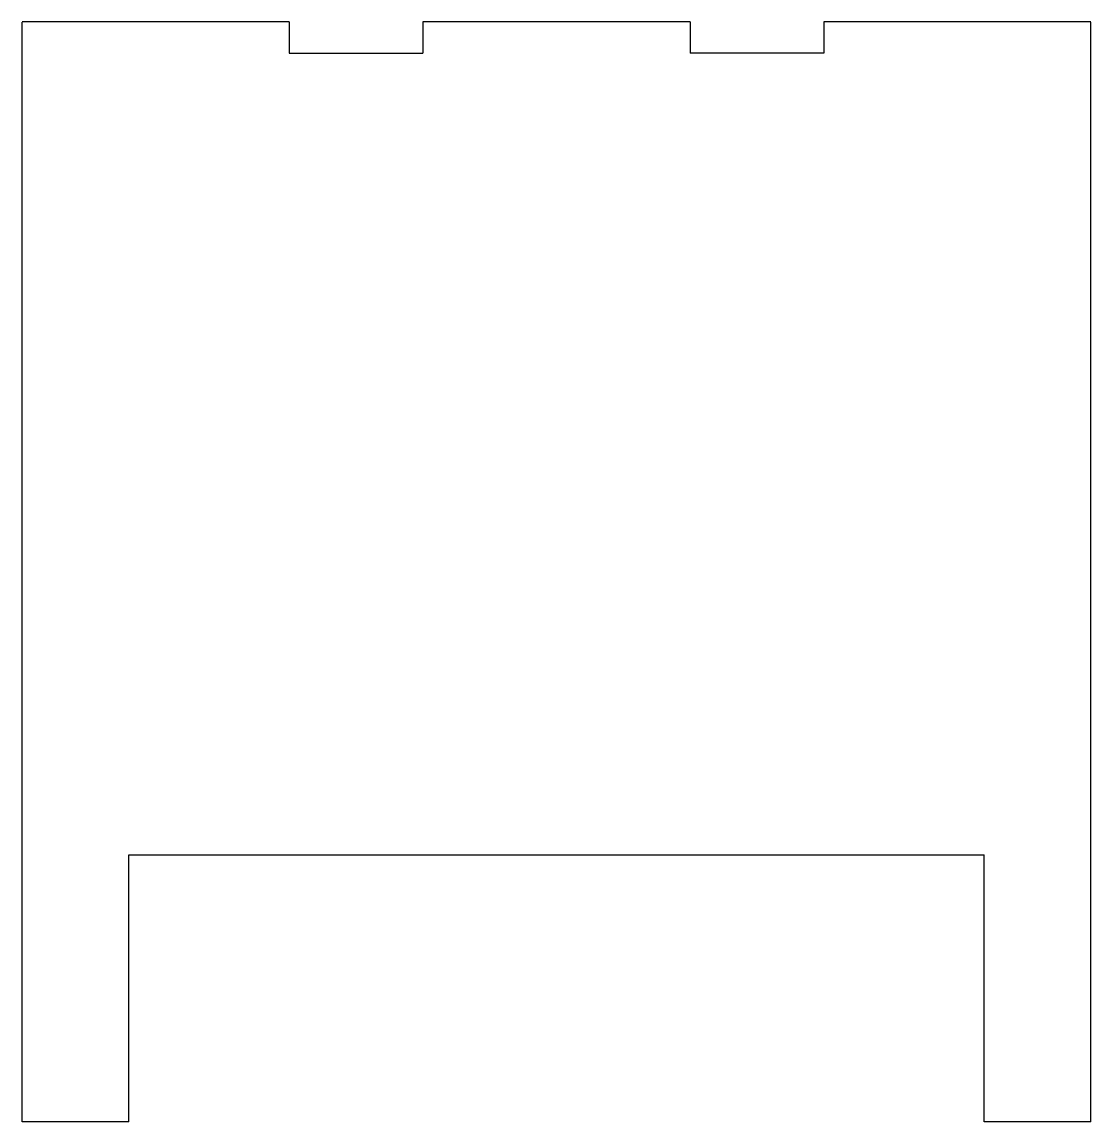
# Model space of a CAD drawing. Extents: x -2 to 2, y -2.06 to 2.06.
import ezdxf

# ---------------------------------------------------------------- set-up
doc = ezdxf.new("R2010")
doc.units = 0
doc.header["$MEASUREMENT"] = 0
doc.layers.add('VISIBLE', color=7, linetype='CONTINUOUS')

msp = doc.modelspace()

# ---------------------------------------------------------------- linework, layer by layer
at = {"layer": 'VISIBLE'}
for p, q in [((-1, 2.0585, 0.117), (-2, 2.0585, 0.117)), ((-2, -2.0585, 0.117), (-2, 2.0585, 0.117)), ((-1, 2.0585, 0.117), (-1, 1.9415, 0.117)), ((0.5, 2.0585, 0.117), (-0.5, 2.0585, 0.117)), ((-0.5, 2.0585, 0.117), (-0.5, 1.9415, 0.117)), ((0.5, 2.0585, 0.117), (0.5, 1.9415, 0.117)), ((2, 2.0585, 0.117), (1, 2.0585, 0.117)), ((1, 2.0585, 0.117), (1, 1.9415, 0.117)), ((2, -2.0585, 0.117), (2, 2.0585, 0.117)), ((-1, 1.9415, 0.117), (-0.5, 1.9415, 0.117)), ((1, 1.9415, 0.117), (0.5, 1.9415, 0.117)), ((-1.6, -2.0585, 0.117), (-1.6, -1.0585, 0.117)), ((-1.6, -1.0585, 0.117), (1.6, -1.0585, 0.117)), ((1.6, -2.0585, 0.117), (1.6, -1.0585, 0.117)), ((2, -2.0585, 0.117), (1.6, -2.0585, 0.117)), ((-1.6, -2.0585, 0.117), (-2, -2.0585, 0.117))]:
    msp.add_line(p, q, dxfattribs=at)

doc.saveas('drawing.dxf')
